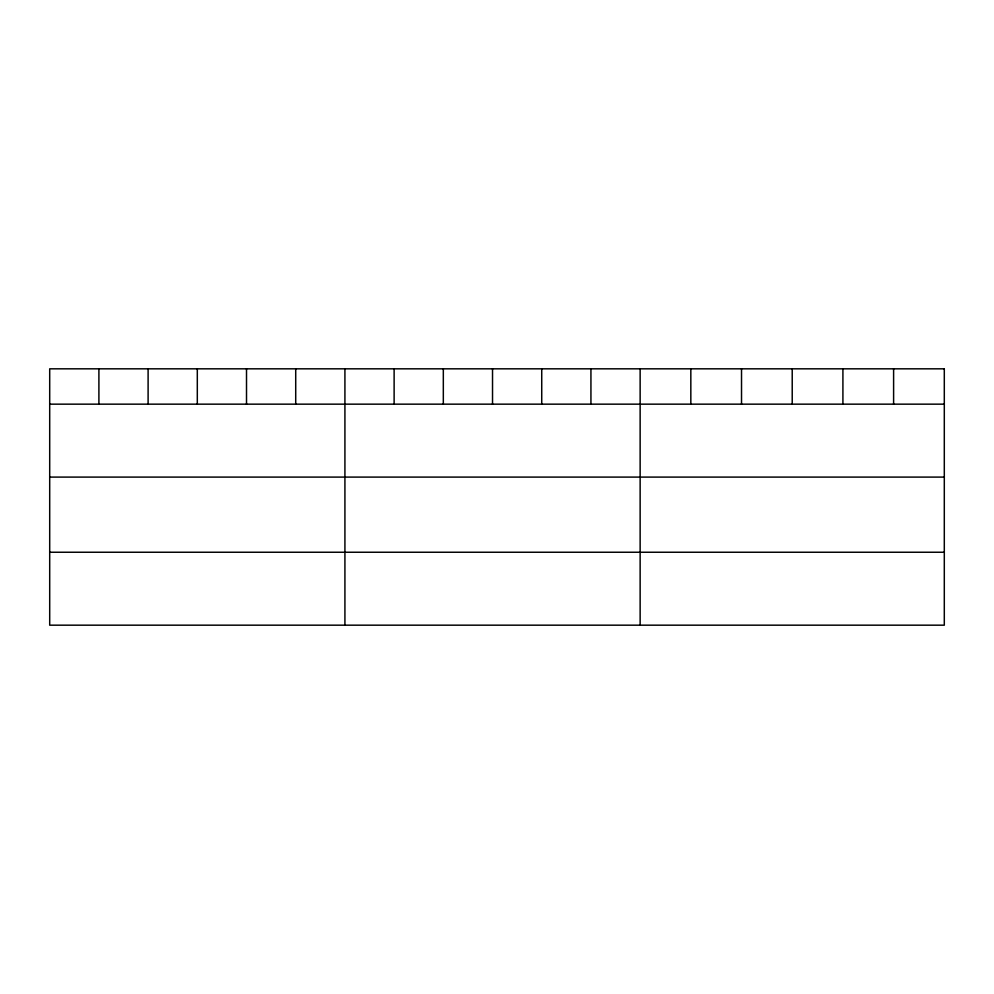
<?xml version="1.0" encoding="UTF-8"?>
<svg xmlns="http://www.w3.org/2000/svg" width="994" height="994" viewBox="0 0 994 994"><rect width="100%" height="100%" fill="white"/><g stroke="black" fill="none" stroke-linecap="round" stroke-linejoin="round"><path stroke-width="1.49" d="M49.7 404.16L944.3 404.16M49.7 477.095L944.3 477.095M49.7 552.242L944.3 552.242M893.606 368.824L893.606 404.16M842.912 368.824L842.912 404.16M792.218 368.824L792.218 404.16M741.524 368.824L741.524 404.16M690.83 368.824L690.83 404.16M640.136 368.824L640.136 625.176M590.933 368.824L590.933 404.16M541.73 368.824L541.73 404.16M492.527 368.824L492.527 404.16M443.324 368.824L443.324 404.16M394.121 368.824L394.121 404.16M344.918 368.824L344.918 625.176M295.715 368.824L295.715 404.16M246.512 368.824L246.512 404.16M197.309 368.824L197.309 404.16M148.106 368.824L148.106 404.16M98.903 368.824L98.903 404.16M944.3 368.824L49.7 368.824L49.7 625.176L944.3 625.176L944.3 368.824"/></g></svg>
